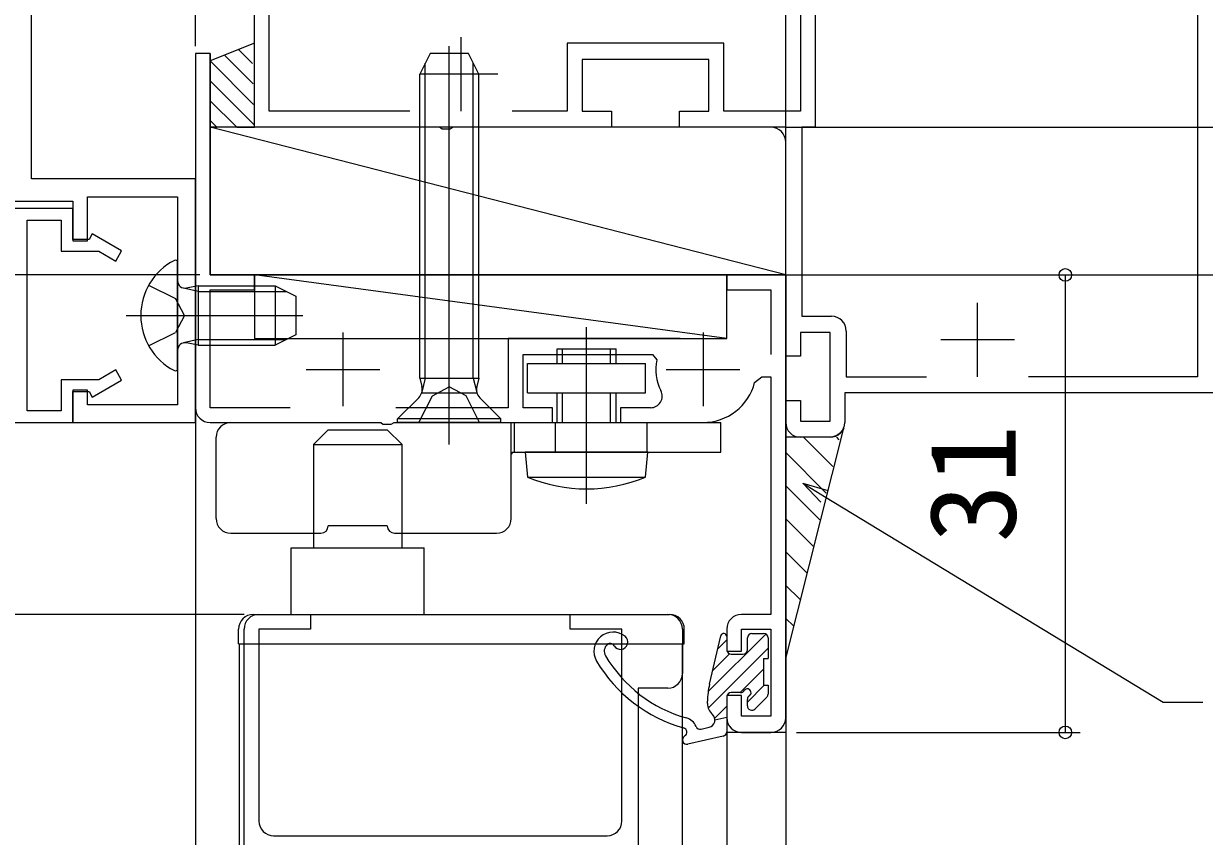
# Model space of a CAD drawing. Units: millimetres, scale not verified. Extents: x -1682 to -692, y -1188 to 424.
# Drawn here: x -1552.2 to -1472.2, y -663 to -607.9 of the extents above; entities that cross this region are included whole.
import ezdxf
from ezdxf.enums import TextEntityAlignment as Align

# ---------------------------------------------------------------- set-up
doc = ezdxf.new("R2010")
doc.units = ezdxf.units.MM
doc.header["$LTSCALE"] = 4
doc.linetypes.add('CHAIN2', pattern=[12, 9, -1, 1, -1])
doc.linetypes.add('DASHED3', pattern=[4, 3, -1])
for name, color, linetype, lineweight in [('0-3_YKK_11', 7, 'Continuous', 9), ('0-4_YKK_11E', 4, 'Continuous', 9), ('0-5_YKK_12', 2, 'Continuous', 9), ('0-6_YKK_13', 4, 'Continuous', 9), ('0-7_YKK_D', 6, 'Continuous', 9), ('0-8_YSS_K', 3, 'Continuous', 9)]:
    doc.layers.add(name, color=color, linetype=linetype, lineweight=lineweight)
doc.styles.add('ＭＳ ゴシック', font='')
doc.styles.get('ＭＳ ゴシック').set_extended_font_data('MS Gothic')

msp = doc.modelspace()

# ---------------------------------------------------------------- linework, layer by layer
at = {"layer": '0-3_YKK_11'}
for p, q in [((-1551.628, -618.471), (-1551.628, -591.171)), ((-1540.528, -609.971), (-1540.528, -633.971)), ((-1539.528, -609.971), (-1540.528, -609.971)), ((-1539.528, -624.971), (-1539.528, -609.971)), ((-1540.528, -618.471), (-1551.628, -618.471)), ((-1540.528, -634.971), (-1540.528, -618.471)), ((-1552.828, -619.971), (-1548.828, -619.971)), ((-1548.828, -619.971), (-1548.828, -622.671)), ((-1547.828, -619.671), (-1541.728, -619.671)), ((-1547.828, -622.671), (-1547.828, -619.671)), ((-1541.728, -619.671), (-1541.728, -633.771)), ((-1548.828, -620.471), (-1552.828, -620.471)), ((-1548.828, -622.571), (-1548.828, -620.471)), ((-1551.928, -621.271), (-1549.628, -621.271)), ((-1551.928, -634.171), (-1551.928, -621.271)), ((-1549.628, -621.271), (-1549.628, -623.371)), ((-1547.512, -622.197), (-1547.728, -622.571)), ((-1545.528, -623.343), (-1547.512, -622.197)), ((-1547.728, -622.571), (-1548.828, -622.571)), ((-1548.828, -622.671), (-1547.828, -622.671)), ((-1549.628, -623.371), (-1547.08, -623.371)), ((-1547.08, -623.371), (-1545.928, -624.036)), ((-1545.928, -624.036), (-1545.528, -623.343)), ((-1536.528, -624.971), (-1539.528, -624.971)), ((-1536.528, -625.971), (-1536.528, -624.971)), ((-1504.528, -624.971), (-1504.528, -625.971)), ((-1500.528, -624.971), (-1504.528, -624.971)), ((-1500.528, -654.971), (-1500.528, -624.971)), ((-1539.528, -625.971), (-1536.528, -625.971)), ((-1539.528, -633.971), (-1539.528, -625.971)), ((-1504.528, -625.971), (-1501.528, -625.971)), ((-1501.528, -625.971), (-1501.528, -630.371)), ((-1530.528, -628.871), (-1530.528, -633.871)), ((-1519.328, -629.271), (-1519.328, -633.971)), ((-1507.678, -629.271), (-1519.328, -629.271)), ((-1506.128, -628.871), (-1506.128, -633.871)), ((-1518.328, -630.371), (-1509.557, -630.371)), ((-1518.328, -633.971), (-1518.328, -630.371)), ((-1509.557, -630.371), (-1509.263, -630.731)), ((-1545.928, -631.405), (-1547.08, -632.071)), ((-1545.528, -632.098), (-1545.928, -631.405)), ((-1533.028, -631.371), (-1528.028, -631.371)), ((-1508.628, -631.371), (-1503.628, -631.371)), ((-1502.636, -632.249), (-1502.151, -631.871)), ((-1502.151, -631.871), (-1501.528, -631.871)), ((-1501.528, -631.871), (-1501.528, -647.971)), ((-1549.628, -632.071), (-1549.628, -634.171)), ((-1547.08, -632.071), (-1549.628, -632.071)), ((-1548.828, -632.771), (-1548.828, -634.971)), ((-1547.828, -632.771), (-1548.828, -632.771)), ((-1547.828, -633.771), (-1547.828, -632.771)), ((-1547.512, -633.244), (-1545.528, -632.098)), ((-1548.828, -632.871), (-1547.728, -632.871)), ((-1548.828, -634.971), (-1548.828, -632.871)), ((-1547.728, -632.871), (-1547.512, -633.244)), ((-1549.628, -634.171), (-1551.928, -634.171)), ((-1541.728, -633.771), (-1547.828, -633.771)), ((-1534.1, -633.971), (-1539.528, -633.971)), ((-1519.328, -633.971), (-1526.955, -633.971)), ((-1516.328, -633.971), (-1518.328, -633.971)), ((-1516.328, -634.971), (-1516.328, -633.971)), ((-1511.728, -633.971), (-1511.728, -634.971)), ((-1509.7, -633.971), (-1511.728, -633.971)), ((-1552.828, -634.971), (-1548.828, -634.971)), ((-1548.828, -634.971), (-1540.528, -634.971)), ((-1539.528, -634.971), (-1527.986, -634.971)), ((-1527.986, -634.971), (-1527.803, -635.091)), ((-1527.803, -635.091), (-1527.253, -635.091)), ((-1527.253, -635.091), (-1527.07, -634.971)), ((-1527.07, -634.971), (-1516.328, -634.971)), ((-1511.728, -634.971), (-1506.128, -634.971)), ((-1536.225, -647.971), (-1532.725, -647.971)), ((-1532.725, -647.971), (-1532.725, -648.971)), ((-1515.125, -647.971), (-1508.525, -647.971)), ((-1515.125, -648.971), (-1515.125, -647.971)), ((-1501.528, -647.971), (-1503.528, -647.971)), ((-1537.225, -687.971), (-1537.225, -648.971)), ((-1536.225, -648.971), (-1536.225, -661.971)), ((-1532.725, -648.971), (-1536.225, -648.971)), ((-1511.625, -648.971), (-1515.125, -648.971)), ((-1511.625, -661.971), (-1511.625, -648.971)), ((-1507.525, -648.971), (-1507.525, -651.971)), ((-1504.528, -648.971), (-1504.528, -650.471)), ((-1503.528, -648.971), (-1501.528, -648.971)), ((-1503.528, -650.471), (-1503.528, -648.971)), ((-1501.528, -648.971), (-1501.528, -654.871)), ((-1504.528, -650.471), (-1503.528, -650.471)), ((-1510.525, -652.971), (-1510.525, -685.471)), ((-1508.525, -652.971), (-1510.525, -652.971)), ((-1504.528, -653.471), (-1504.528, -654.971)), ((-1503.528, -653.471), (-1504.528, -653.471)), ((-1503.528, -654.871), (-1503.528, -653.471)), ((-1501.528, -654.871), (-1503.528, -654.871)), ((-1503.528, -655.971), (-1501.528, -655.971)), ((-1535.225, -662.971), (-1512.625, -662.971))]:
    msp.add_line(p, q, dxfattribs=at)
for centre, radius, start, end in [((-1506.128, -631.371), 3.2, 168.46303, 206.74365), ((-1509.7, -633.171), 0.8, 270.00002, 26.74371), ((-1506.128, -631.371), 3.6, 269.99998, 345.88303), ((-1539.528, -633.971), 1, 180, 269.99998), ((-1536.225, -648.971), 1, 90, 179.99998), ((-1508.525, -648.971), 1, 0, 89.99998), ((-1503.528, -648.971), 1, 90, 179.99998), ((-1508.525, -651.971), 1, 270, 359.99998), ((-1503.528, -654.971), 1, 180, 269.99998), ((-1501.528, -654.971), 1, 270, 359.99998), ((-1535.225, -661.971), 1, 180, 269.99998), ((-1512.625, -661.971), 1, 270, 359.99998)]:
    msp.add_arc(centre, radius, start, end, dxfattribs=at)
at = {"layer": '0-4_YKK_11E'}
for p, q in [((-1499.529, -603.971), (-1499.529, -613.871)), ((-1498.529, -603.971), (-1498.529, -614.971)), ((-1472.629, -603.971), (-1472.629, -631.871)), ((-1536.529, -614.971), (-1536.529, -604.263)), ((-1535.529, -613.871), (-1535.529, -605.228)), ((-1522.529, -613.871), (-1522.529, -608.871)), ((-1515.329, -609.271), (-1515.329, -613.871)), ((-1504.729, -609.271), (-1515.329, -609.271)), ((-1504.729, -613.871), (-1504.729, -609.271)), ((-1514.329, -610.371), (-1514.329, -613.871)), ((-1505.729, -610.371), (-1514.329, -610.371)), ((-1505.729, -613.871), (-1505.729, -610.371)), ((-1520.029, -611.371), (-1525.029, -611.371)), ((-1525.989, -613.871), (-1535.529, -613.871)), ((-1515.329, -613.871), (-1519.07, -613.871)), ((-1514.329, -613.871), (-1512.329, -613.871)), ((-1512.329, -613.871), (-1512.329, -614.971)), ((-1507.729, -613.871), (-1505.729, -613.871)), ((-1507.729, -614.971), (-1507.729, -613.871)), ((-1499.529, -613.871), (-1504.729, -613.871)), ((-1523.988, -614.971), (-1536.529, -614.971)), ((-1523.804, -615.091), (-1523.988, -614.971)), ((-1523.255, -615.091), (-1523.804, -615.091)), ((-1523.071, -614.971), (-1523.255, -615.091)), ((-1512.329, -614.971), (-1523.071, -614.971)), ((-1501.529, -614.971), (-1507.729, -614.971)), ((-1499.429, -614.971), (-1499.429, -627.771)), ((-1498.529, -614.971), (-1499.429, -614.971)), ((-1500.529, -630.471), (-1500.529, -615.971)), ((-1487.529, -631.871), (-1487.529, -626.871)), ((-1499.429, -627.771), (-1497.429, -627.771)), ((-1496.429, -628.771), (-1496.429, -631.871)), ((-1499.529, -628.871), (-1499.529, -630.471)), ((-1497.529, -628.871), (-1499.529, -628.871)), ((-1497.529, -634.871), (-1497.529, -628.871)), ((-1485.029, -629.371), (-1490.029, -629.371)), ((-1499.529, -630.471), (-1500.529, -630.471)), ((-1496.429, -631.871), (-1490.989, -631.871)), ((-1472.629, -631.871), (-1484.07, -631.871)), ((-1500.529, -633.471), (-1499.529, -633.471)), ((-1500.529, -634.971), (-1500.529, -633.471)), ((-1499.529, -633.471), (-1499.529, -634.871)), ((-1496.529, -632.971), (-1496.529, -634.971)), ((-1456.529, -632.971), (-1496.529, -632.971)), ((-1499.529, -634.871), (-1497.529, -634.871)), ((-1497.529, -635.971), (-1499.529, -635.971))]:
    msp.add_line(p, q, dxfattribs=at)
for centre, start, end in [((-1501.529, -615.971), 0, 89.99997), ((-1497.429, -628.771), 0, 89.99997), ((-1499.529, -634.971), 180.00002, 270), ((-1497.529, -634.971), 270, 359.99997)]:
    msp.add_arc(centre, 1, start, end, dxfattribs=at)
at = {"layer": '0-5_YKK_12'}
for p, q in [((-1540.53, -609.971), (-1540.53, -761.403)), ((-1539.53, -609.971), (-1540.53, -609.971)), ((-1539.53, -609.971), (-1539.53, -624.971)), ((-1500.53, -624.971), (-1539.53, -624.971)), ((-1500.53, -624.971), (-1500.53, -690.282)), ((-1537.528, -761.403), (-1537.528, -649.971)), ((-1507.526, -761.403), (-1507.525, -649.971)), ((-1500.53, -655.971), (-1504.53, -655.971)), ((-1504.53, -655.971), (-1504.53, -690.213))]:
    msp.add_line(p, q, dxfattribs=at)
at = {"layer": '0-6_YKK_13'}
for p, q in [((-1523.328, -636.471), (-1523.328, -609.483)), ((-1524.628, -609.971), (-1525.328, -611.371)), ((-1522.028, -609.971), (-1524.628, -609.971)), ((-1521.328, -611.371), (-1522.028, -609.971)), ((-1524.949, -631.971), (-1524.949, -610.613)), ((-1521.707, -631.971), (-1521.707, -610.613)), ((-1521.328, -611.371), (-1525.328, -611.371)), ((-1525.328, -631.971), (-1525.328, -611.371)), ((-1521.328, -631.971), (-1521.328, -611.371)), ((-1539.53, -614.971), (-1539.53, -624.969)), ((-1500.53, -614.971), (-1539.53, -614.971)), ((-1500.53, -624.969), (-1539.53, -614.971)), ((-1500.53, -624.969), (-1500.53, -614.971)), ((-1541.728, -631.316), (-1541.728, -624.125)), ((-1539.53, -624.969), (-1500.53, -624.969)), ((-1536.528, -624.971), (-1536.528, -629.271)), ((-1504.528, -624.971), (-1536.528, -624.971)), ((-1504.527, -629.271), (-1536.528, -624.971)), ((-1504.528, -629.271), (-1504.528, -624.971)), ((-1540.328, -626.1), (-1541.343, -625.86)), ((-1540.328, -625.721), (-1541.14, -625.865)), ((-1540.328, -625.721), (-1535.128, -625.721)), ((-1540.328, -625.721), (-1540.328, -629.721)), ((-1540.328, -626.1), (-1534.37, -626.1)), ((-1535.128, -625.721), (-1533.728, -626.421)), ((-1535.128, -625.721), (-1535.128, -629.721)), ((-1533.728, -626.421), (-1533.728, -629.021)), ((-1540.328, -629.342), (-1541.343, -629.582)), ((-1540.328, -629.721), (-1541.14, -629.576)), ((-1540.328, -629.342), (-1534.37, -629.342)), ((-1536.528, -629.271), (-1504.528, -629.271)), ((-1533.728, -629.021), (-1535.128, -629.721)), ((-1540.328, -629.721), (-1535.128, -629.721)), ((-1516.025, -630.971), (-1516.025, -629.971)), ((-1516.025, -629.971), (-1512.025, -629.971)), ((-1515.646, -630.971), (-1515.646, -629.971)), ((-1512.404, -630.971), (-1512.404, -629.971)), ((-1512.025, -630.971), (-1512.025, -629.971)), ((-1510.025, -632.971), (-1510.025, -630.971)), ((-1525.328, -631.971), (-1525.187, -632.531)), ((-1525.328, -631.971), (-1521.328, -631.971)), ((-1524.949, -631.971), (-1525.188, -632.921)), ((-1521.707, -631.971), (-1521.467, -632.921)), ((-1521.328, -631.971), (-1521.468, -632.531)), ((-1526.828, -634.721), (-1525.398, -633.291)), ((-1525.202, -632.971), (-1521.453, -632.971)), ((-1519.828, -634.721), (-1521.257, -633.291)), ((-1518.025, -632.971), (-1510.025, -632.971)), ((-1516.025, -634.971), (-1516.025, -632.971)), ((-1515.646, -634.971), (-1515.646, -632.971)), ((-1512.404, -634.971), (-1512.404, -632.971)), ((-1512.025, -634.971), (-1512.025, -632.971)), ((-1538.127, -634.971), (-1531.627, -634.971)), ((-1530.027, -634.971), (-1527.925, -634.971)), ((-1519.828, -634.721), (-1526.828, -634.721)), ((-1526.828, -634.971), (-1526.828, -634.721)), ((-1519.828, -634.971), (-1526.828, -634.971)), ((-1525.125, -634.971), (-1522.925, -634.971)), ((-1520.125, -634.971), (-1519.127, -634.971)), ((-1519.828, -634.971), (-1519.828, -634.721)), ((-1519.127, -641.471), (-1519.127, -634.971)), ((-1519.038, -634.971), (-1504.925, -634.971)), ((-1518.925, -634.971), (-1518.925, -636.971)), ((-1539.127, -641.471), (-1539.127, -635.971)), ((-1532.527, -636.471), (-1531.527, -635.471)), ((-1531.527, -635.471), (-1527.527, -635.471)), ((-1527.527, -635.471), (-1526.527, -636.471)), ((-1532.527, -636.471), (-1526.527, -636.471)), ((-1532.527, -636.471), (-1532.527, -643.471)), ((-1526.527, -643.471), (-1526.527, -636.471)), ((-1519.038, -636.971), (-1519.127, -637.125)), ((-1509.875, -636.971), (-1518.175, -636.971)), ((-1518.175, -636.971), (-1518.026, -638.671)), ((-1510.024, -638.671), (-1509.875, -636.971)), ((-1518.026, -638.671), (-1510.024, -638.671)), ((-1527.527, -641.971), (-1531.527, -641.971)), ((-1538.127, -642.471), (-1532.027, -642.471)), ((-1527.027, -642.471), (-1520.127, -642.471)), ((-1534.027, -647.971), (-1534.027, -643.471)), ((-1534.027, -643.471), (-1525.027, -643.471)), ((-1525.027, -647.971), (-1525.027, -643.471)), ((-1536.6, -647.971), (-1508.4, -647.971)), ((-1537.6, -649.971), (-1537.6, -648.971)), ((-1507.4, -649.971), (-1507.4, -648.971)), ((-1501.887, -649.306), (-1505.786, -653.204)), ((-1505.695, -652.706), (-1504.922, -649.425)), ((-1504.528, -649.471), (-1504.528, -650.371)), ((-1503.128, -650.371), (-1503.128, -649.571)), ((-1502.828, -649.271), (-1502.028, -649.271)), ((-1501.728, -649.571), (-1501.728, -650.971)), ((-1537.6, -649.971), (-1507.4, -649.971)), ((-1512.6, -649.971), (-1510.1, -649.971)), ((-1501.728, -650.269), (-1505.779, -654.32)), ((-1504.528, -649.701), (-1505.129, -650.302)), ((-1504.349, -650.645), (-1505.474, -651.771)), ((-1504.228, -650.671), (-1503.428, -650.671)), ((-1502.028, -650.971), (-1501.728, -650.971)), ((-1502.028, -650.971), (-1502.028, -652.771)), ((-1502.028, -651.691), (-1503.607, -653.271)), ((-1501.984, -652.771), (-1503.128, -653.914)), ((-1502.028, -652.771), (-1501.728, -652.771)), ((-1501.728, -652.771), (-1501.728, -653.371)), ((-1504.528, -653.571), (-1504.528, -655.931)), ((-1503.589, -653.271), (-1504.228, -653.271)), ((-1501.815, -653.583), (-1502.615, -654.383)), ((-1505.828, -654.013), (-1505.828, -653.851)), ((-1504.528, -654.191), (-1505.343, -655.007)), ((-1503.128, -654.171), (-1503.128, -653.732)), ((-1505.328, -655.121), (-1504.528, -654.941)), ((-1506.263, -655.741), (-1505.718, -655.618)), ((-1504.762, -656.223), (-1507.162, -656.763))]:
    msp.add_line(p, q, dxfattribs=at)
at = {"layer": '0-6_YKK_13', "linetype": 'DASHED3'}
for p, q in [((-1543.694, -625.671), (-1541.878, -626.576)), ((-1541.27, -627.721), (-1541.878, -626.576)), ((-1541.27, -627.721), (-1541.878, -628.866)), ((-1543.694, -629.771), (-1541.878, -628.866)), ((-1522.183, -633.156), (-1523.328, -632.547)), ((-1521.278, -634.971), (-1522.183, -633.156)), ((-1516.125, -636.971), (-1516.125, -634.971)), ((-1509.925, -636.971), (-1509.925, -634.971))]:
    msp.add_line(p, q, dxfattribs=at)
at = {"layer": '0-6_YKK_13', "linetype": 'CHAIN2'}
for p, q in [((-1545.228, -627.721), (-1533.24, -627.721)), ((-1514.025, -640.471), (-1514.025, -628.508))]:
    msp.add_line(p, q, dxfattribs=at)
at = {"layer": '0-6_YKK_13'}
for points in [[(-1518.025, -632.971), (-1518.025, -630.971), (-1510.025, -630.971)], [(-1519.038, -636.971), (-1504.925, -636.971), (-1504.925, -634.971)]]:
    msp.add_lwpolyline(points, dxfattribs=at)
at = {"layer": '0-6_YKK_13', "linetype": 'DASHED3'}
msp.add_lwpolyline([(-1525.378, -634.971), (-1524.473, -633.156), (-1523.328, -632.547)], dxfattribs=at)
at = {"layer": '0-6_YKK_13'}
for centre, radius, start, end in [((-1540.028, -627.721), 4.2, 117.28096, 242.71902), ((-1541.882, -624.125), 0.154, 0, 117.28096), ((-1541.228, -625.373), 0.5, 180, 280.09094), ((-1541.228, -630.068), 0.5, 79.90904, 180), ((-1541.882, -631.316), 0.154, 242.71902, 0), ((-1525.964, -632.725), 0.8, 314.99998, 14.03624), ((-1520.692, -632.725), 0.8, 165.96375, 225), ((-1538.127, -635.971), 1, 90, 180), ((-1514.025, -629.064), 10.406, 247.38712, 292.61287), ((-1538.127, -641.471), 1, 180, 270), ((-1520.127, -641.471), 1, 270, 0), ((-1532.027, -641.971), 0.5, 270, 0), ((-1527.027, -641.971), 0.5, 180, 270), ((-1536.6, -648.971), 1, 90, 180), ((-1508.4, -648.971), 1, 0, 90), ((-1512.228, -650.471), 1.3, 51.31781, 210.65804), ((-1511.728, -649.846), 0.5, 209.70396, 51.31781), ((-1504.728, -649.471), 0.2, 0, 166.75354), ((-1502.828, -649.571), 0.3, 90, 180), ((-1502.028, -649.571), 0.3, 0, 90), ((-1512.228, -650.471), 0.6, 130.51088, 210.65804), ((-1512.422, -650.243), 0.3, 29.70396, 130.51088), ((-1504.228, -650.371), 0.3, 180, 270), ((-1503.428, -650.371), 0.3, 270, 0), ((-1504.744, -646.034), 10, 210.65804, 254.31859), ((-1504.744, -646.034), 9.3, 210.65804, 254.31859), ((-1500.828, -653.851), 5, 166.75354, 180), ((-1504.228, -653.571), 0.3, 90, 180), ((-1503.589, -652.971), 0.3, 270, 326.94426), ((-1503.128, -653.271), 0.25, 303.05573, 146.94426), ((-1502.828, -653.732), 0.3, 123.05573, 180), ((-1502.028, -653.371), 0.3, 314.99998, 0), ((-1504.828, -654.013), 1, 180, 228.18968), ((-1502.828, -654.171), 0.3, 180, 314.99998), ((-1507.528, -655.951), 1, 22.74582, 74.31859), ((-1505.828, -655.131), 0.5, 282.68037, 48.18968), ((-1507.528, -655.951), 0.3, 300, 74.31859), ((-1506.329, -655.448), 0.3, 202.74582, 282.68037), ((-1504.828, -655.931), 0.3, 282.68037, 0), ((-1507.228, -656.471), 0.3, 119.99998, 282.68037)]:
    msp.add_arc(centre, radius, start, end, dxfattribs=at)
at = {"layer": '0-7_YKK_D'}
for p, q in [((-1540.528, -609.471), (-1540.528, -577.66)), ((-1540.528, -609.471), (-1540.528, -577.66)), ((-1500.528, -624.271), (-1500.528, -577.66)), ((-1500.529, -614.971), (-1356.352, -614.971)), ((-1500.529, -614.971), (-1366.352, -614.971)), ((-1540.228, -624.971), (-1585.667, -624.971)), ((-1500.529, -624.971), (-1366.352, -624.971)), ((-1500.529, -624.971), (-1366.352, -624.971)), ((-1499.828, -624.971), (-1480.587, -624.971)), ((-1481.587, -624.971), (-1481.587, -655.969)), ((-1499.363, -639.09), (-1497.91, -639.973)), ((-1499.363, -639.09), (-1497.674, -639.584)), ((-1498.147, -640.362), (-1499.363, -639.09)), ((-1497.91, -639.973), (-1474.965, -653.924)), ((-1537.225, -647.971), (-1585.667, -647.971)), ((-1537.225, -647.971), (-1585.667, -647.971)), ((-1537.225, -647.971), (-1560.667, -647.971)), ((-1537.6, -647.971), (-1560.667, -647.971)), ((-1474.965, -653.924), (-1472.265, -653.924)), ((-1499.797, -655.969), (-1480.587, -655.969))]:
    msp.add_line(p, q, dxfattribs=at)
for centre in [(-1481.587, -624.971), (-1481.587, -655.969)]:
    msp.add_circle(centre, 0.425, dxfattribs=at)
at = {"layer": '0-8_YSS_K'}
for p, q in [((-1536.528, -609.263), (-1539.528, -610.471)), ((-1536.528, -614.971), (-1536.528, -609.263)), ((-1536.622, -612.031), (-1538.584, -610.069)), ((-1536.663, -610.643), (-1537.639, -609.667)), ((-1539.528, -610.471), (-1539.528, -614.971)), ((-1536.581, -613.419), (-1539.528, -610.473)), ((-1536.54, -614.807), (-1539.528, -611.82)), ((-1537.724, -614.971), (-1539.528, -613.167)), ((-1539.071, -614.971), (-1539.528, -614.514)), ((-1539.528, -614.971), (-1539.071, -614.971)), ((-1537.724, -614.971), (-1536.528, -614.971)), ((-1500.528, -650.971), (-1496.603, -635.347)), ((-1497.529, -635.971), (-1500.528, -635.971)), ((-1497.341, -637.949), (-1499.319, -635.971)), ((-1497.403, -635.971), (-1497.529, -635.971)), ((-1497.076, -635.862), (-1497.403, -635.971)), ((-1496.822, -635.678), (-1497.076, -635.862)), ((-1496.899, -636.146), (-1497.074, -635.971)), ((-1496.603, -635.347), (-1496.822, -635.678)), ((-1497.782, -639.753), (-1500.528, -637.007)), ((-1498.224, -641.557), (-1500.528, -639.253)), ((-1498.665, -643.36), (-1500.528, -641.498)), ((-1499.106, -645.164), (-1500.528, -643.743)), ((-1499.548, -646.967), (-1500.534, -645.981)), ((-1499.989, -648.771), (-1500.539, -648.221)), ((-1500.431, -650.575), (-1500.531, -650.474))]:
    msp.add_line(p, q, dxfattribs=at)

# ---------------------------------------------------------------- texts
at = {"layer": '0-7_YKK_D', "color": 4, "style": 'ＭＳ ゴシック'}
msp.add_text('31', height=5.865, rotation=90, dxfattribs=at).set_placement((-1483.187, -643.11), align=Align.BOTTOM_LEFT)

doc.saveas('drawing.dxf')
